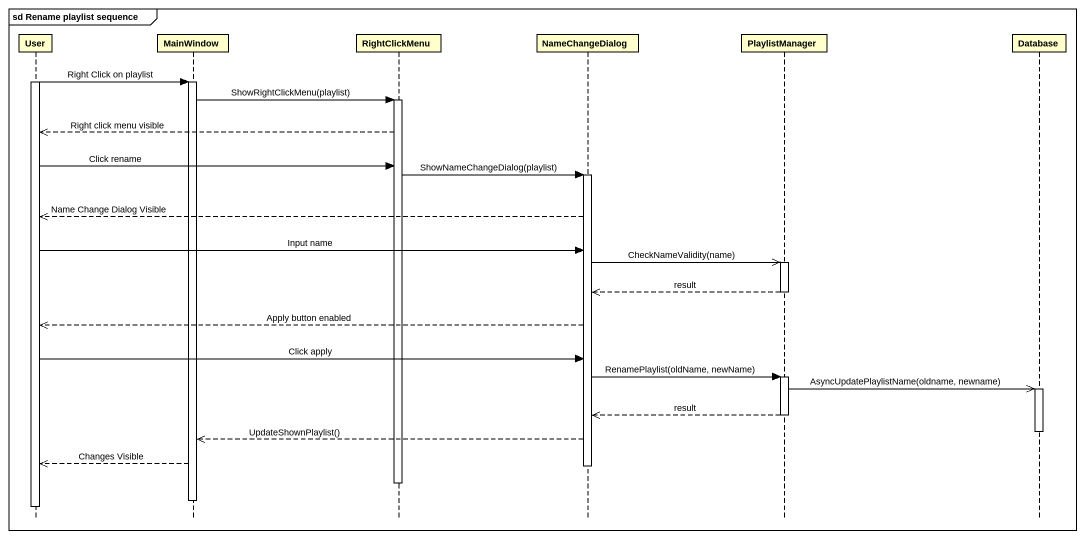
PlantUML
@startuml
mainframe sd Rename playlist sequence
hide footbox
participant User
participant MainWindow
participant RightClickMenu
participant NameChangeDialog
participant PlaylistManager
participant "Database" as Database_

activate User
User -> MainWindow : Right Click on playlist
activate MainWindow
MainWindow -> RightClickMenu : ShowRightClickMenu(playlist)
activate RightClickMenu
RightClickMenu -->> User : Right click menu visible
User -> RightClickMenu : Click rename
RightClickMenu -> NameChangeDialog : ShowNameChangeDialog(playlist)
activate NameChangeDialog
NameChangeDialog -->> User : Name Change Dialog Visible
User -> NameChangeDialog : Input name
NameChangeDialog ->> PlaylistManager : CheckNameValidity(name)
activate PlaylistManager
PlaylistManager -->> NameChangeDialog : result
deactivate PlaylistManager
NameChangeDialog -->> User : Apply button enabled
User -> NameChangeDialog : Click apply
NameChangeDialog -> PlaylistManager : RenamePlaylist(oldName, newName)
activate PlaylistManager
PlaylistManager ->> Database_ : AsyncUpdatePlaylistName(oldname, newname)
activate Database_
PlaylistManager -->> NameChangeDialog : result
deactivate PlaylistManager
deactivate Database_
NameChangeDialog -->> MainWindow : UpdateShownPlaylist()
MainWindow -->> User : Changes Visible
deactivate NameChangeDialog
deactivate RightClickMenu
deactivate MainWindow
deactivate User
@enduml
